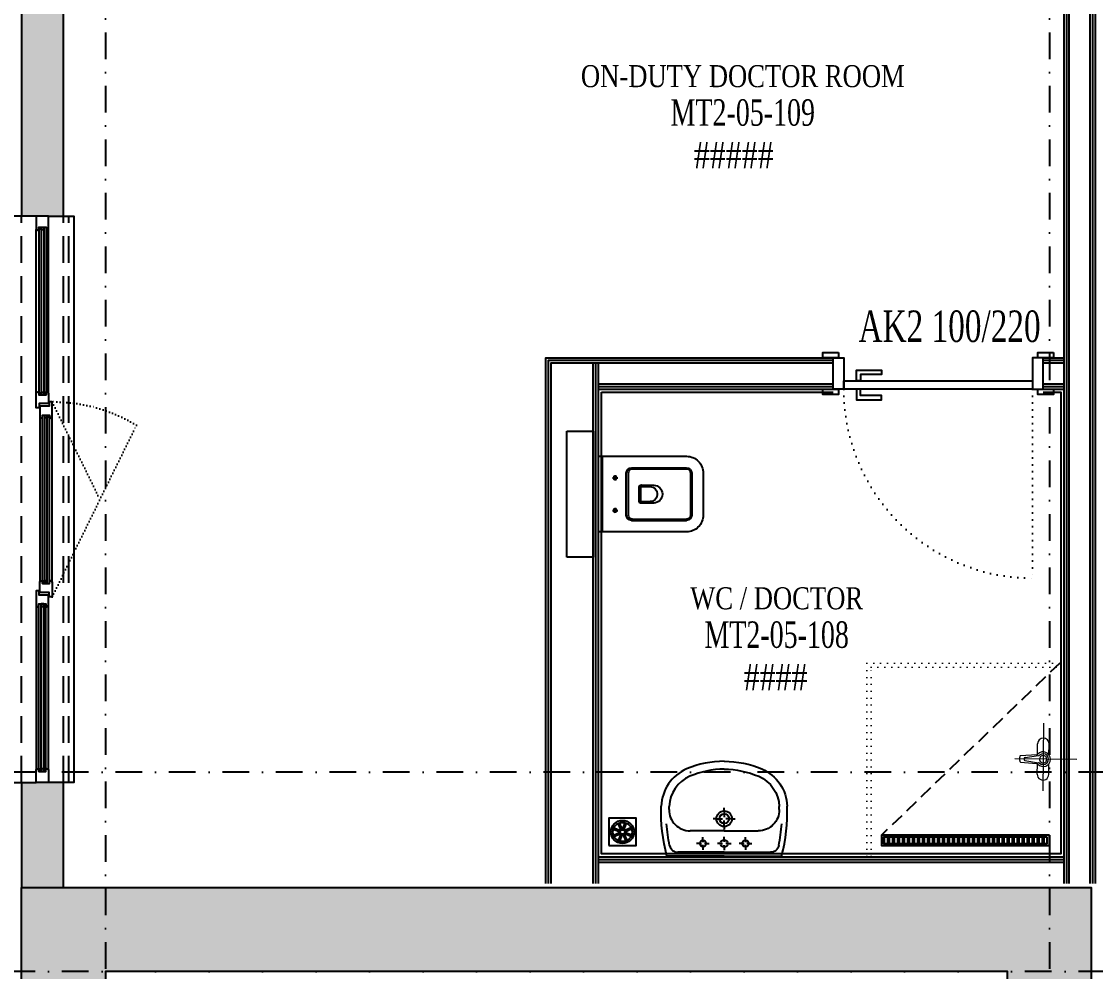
# Model space of a CAD drawing. Header units: inches. Extents: x -772 to 6765, y -813 to 4093.
# Drawn here: x 4210 to 4722, y 2550 to 3003 of the extents above; entities that cross this region are included whole.
import ezdxf
from ezdxf.enums import TextEntityAlignment as Align

# ---------------------------------------------------------------- set-up
doc = ezdxf.new("R2010")
doc.units = ezdxf.units.IN
doc.header["$MEASUREMENT"] = 0
doc.set_wipeout_variables(frame=1)
for name, pattern in [('ACAD_ISO07W100', [3, 0, -3]), ('DASHDOT', [25.4, 12.7, -6.35, 0, -6.35]), ('DOT2', [3.175, 0, -3.175]), ('HIDDEN', [9.525, 6.35, -3.175]), ('HIDDENX2', [19.05, 12.7, -6.35]), ('XR_IZM_MH_PLN_04_FUR$0$DOT2', [3.175, 0, -3.175]), ('XR_IZM_MH_PLN_04_FUR$0$HIDDEN', [9.525, 6.35, -3.175])]:
    doc.linetypes.add(name, pattern=pattern)
for name, color, linetype in [('FHM_BEYAZ ALÇIPAN', 7, 'Continuous'), ('FHM_SERAMİK', 9, 'Continuous'), ('FHM_YEŞİL ALÇIPAN', 3, 'Continuous'), ('H_FAC_Cam', 153, 'Continuous'), ('H_FAC_Pvc', 145, 'Continuous'), ('H_FUR_TefrisVitrifiye', 151, 'Continuous'), ('H_GAP_Denizlik', 81, 'Continuous'), ('H_GAP_Kapi_', 120, 'Continuous'), ('H_GAP_KapiIzdusum', 8, 'DOT2'), ('H_GAP_PozKapi', 9, 'Continuous'), ('H_GAP_WipeoutKapi', 255, 'DOT2'), ('H_GAP_WipeoutPencere', 255, 'DOT2'), ('H_GEN_Greyscale2', 252, 'Continuous'), ('H_GEN_IzGenel', 72, 'HIDDENX2'), ('H_ROM_MahalEng', 61, 'Continuous'), ('H_ROM_MahalNumarasi', 61, 'Continuous'), ('H_STR_Aks', 250, 'DASHDOT'), ('H_STR_Betonarme', 4, 'Continuous'), ('H_STR_BetonarmeIz', 135, 'HIDDENX2'), ('H_STR_BetonarmeTarama', 251, 'Continuous'), ('H_WAL_DuvarBlok', 234, 'Continuous'), ('H_WAL_DuvarTaramasi', 252, 'Continuous')]:
    doc.layers.add(name, color=color, linetype=linetype)
for name, color, linetype, lineweight in [('TG Vitrifiye', 91, 'Continuous', 9), ('XR_IZM_MH_PLN_04_FUR$0$H_FUR_Perde', 253, 'XR_IZM_MH_PLN_04_FUR$0$DOT2', 0), ('XR_IZM_MH_PLN_04_FUR$0$H_FUR_TefrisVitrifiye', 253, 'Continuous', 0)]:
    doc.layers.add(name, color=color, linetype=linetype, lineweight=lineweight)
doc.styles.add('HG', font='times.ttf')
doc.styles.add('HG_POZ', font='times.ttf')
doc.styles.add('XR_IZM_MH_PLN_04_ROM$0$HG', font='times.ttf')

# ---------------------------------------------------------------- blocks, each defined once
blk = doc.blocks.new('XR_IZM_MH_PLN_04_FUR$0$VIT_Klozet')
blk.add_wipeout([(-18, 0), (18, 0), (18, -42), (15.66, -47.66), (10, -50), (-10, -50), (-15.66, -47.66), (-18, -42)]).dxf.layer = 'H_FUR_TefrisVitrifiye'
at = {"layer": 'H_FUR_TefrisVitrifiye'}
for p, q in [((18, -2), (-18, -2)), ((-9, -8), (-6.5, -8)), ((-7.75, -6.75), (-7.75, -9.25)), ((6.5, -8), (9, -8)), ((7.75, -6.75), (7.75, -9.25)), ((10, -13.3), (-10, -13.3)), ((10, -14.3), (-10, -14.3)), ((-12.5, -15.8), (-12.5, -42)), ((-12, -16.3), (-12, -42)), ((12, -16.3), (12, -42)), ((12.5, -15.8), (12.5, -42)), ((-10, -44), (10, -44)), ((-10, -44.5), (10, -44.5))]:
    blk.add_line(p, q, dxfattribs=at)
at = {"layer": 'H_FUR_TefrisVitrifiye', "linetype": 'XR_IZM_MH_PLN_04_FUR$0$HIDDEN', "ltscale": 20}
blk.add_lwpolyline([(30, 2.5), (30, 15), (-30, 15), (-30, 2.5)], close=True, dxfattribs=at)
at = {"layer": 'H_FUR_TefrisVitrifiye'}
for points in [[(18, 0), (-18, 0), (-18, -42, 0.414214), (-10, -50), (10, -50, 0.414214), (18, -42)], [(-0.08, -30.5), (0.08, -30.5, 0.408899), (4.27, -26.38), (4.38, -20.52, 0.419548), (3.38, -19.5), (-3.38, -19.5, 0.419548), (-4.38, -20.52), (-4.27, -26.38, 0.408899)], [(-0.08, -28.1), (0.08, -28.1, 0.408899), (3.58, -24.66), (3.68, -20.51, 0.419548), (3.38, -20.2), (-3.38, -20.2, 0.419548), (-3.68, -20.51), (-3.58, -24.66, 0.408899)]]:
    blk.add_lwpolyline(points, format="xyb", close=True, dxfattribs=at)
for centre in [(-7.75, -8), (7.75, -8)]:
    blk.add_circle(centre, 0.8, dxfattribs=at)
for centre, radius, start, end in [((-10, -15.8), 2.5, 90, 180), ((-10, -16.3), 2, 90, 180), ((10, -15.8), 2.5, 0, 90), ((10, -16.3), 2, 0, 90), ((-10, -42), 2.5, 180, 270), ((-10, -42), 2, 180, 270), ((10, -42), 2.5, 270, 0), ((10, -42), 2, 270, 0)]:
    blk.add_arc(centre, radius, start, end, dxfattribs=at)
blk = doc.blocks.new('fghljşkşll')
at = {"layer": 'H_FUR_TefrisVitrifiye'}
for p, q in [((-3558.16, 11299.26), (-3585.49, 11299.26)), ((-3558.16, 11297.46), (-3580.26, 11297.46)), ((-3568.31, 11294.76), (-3568.31, 11296.26)), ((-3568.31, 11294.76), (-3568.31, 11296.26)), ((-3568.31, 11294.76), (-3568.31, 11293.96)), ((-3568.31, 11294.76), (-3568.31, 11293.96)), ((-3558.16, 11299.26), (-3530.82, 11299.26)), ((-3558.16, 11297.46), (-3536.05, 11297.46)), ((-3558.16, 11295.01), (-3558.16, 11296.51)), ((-3558.16, 11295.01), (-3558.16, 11296.51)), ((-3558.16, 11295.01), (-3558.16, 11294.01)), ((-3558.16, 11295.01), (-3558.16, 11294.01)), ((-3548.01, 11294.76), (-3548.01, 11296.26)), ((-3548.01, 11294.76), (-3548.01, 11296.26)), ((-3548.01, 11294.76), (-3548.01, 11293.96)), ((-3548.01, 11294.76), (-3548.01, 11293.96)), ((-3569.81, 11293.26), (-3571.31, 11293.26)), ((-3569.81, 11293.26), (-3571.31, 11293.26)), ((-3569.81, 11293.26), (-3569.01, 11293.26)), ((-3569.81, 11293.26), (-3569.01, 11293.26)), ((-3568.31, 11291.76), (-3568.31, 11292.56)), ((-3568.31, 11291.76), (-3568.31, 11292.56)), ((-3568.31, 11291.76), (-3568.31, 11290.26)), ((-3568.31, 11291.76), (-3568.31, 11290.26)), ((-3566.81, 11293.26), (-3567.61, 11293.26)), ((-3566.81, 11293.26), (-3565.31, 11293.26)), ((-3559.91, 11293.26), (-3561.41, 11293.26)), ((-3559.91, 11293.26), (-3561.41, 11293.26)), ((-3559.91, 11293.26), (-3558.91, 11293.26)), ((-3559.91, 11293.26), (-3558.91, 11293.26)), ((-3558.16, 11291.51), (-3558.16, 11292.51)), ((-3558.16, 11291.51), (-3558.16, 11292.51)), ((-3558.16, 11291.51), (-3558.16, 11290.01)), ((-3558.16, 11291.51), (-3558.16, 11290.01)), ((-3556.41, 11293.26), (-3557.41, 11293.26)), ((-3556.41, 11293.26), (-3554.91, 11293.26)), ((-3549.51, 11293.26), (-3551.01, 11293.26)), ((-3549.51, 11293.26), (-3551.01, 11293.26)), ((-3549.51, 11293.26), (-3548.71, 11293.26)), ((-3549.51, 11293.26), (-3548.71, 11293.26)), ((-3548.01, 11291.76), (-3548.01, 11292.56)), ((-3548.01, 11291.76), (-3548.01, 11292.56)), ((-3548.01, 11291.76), (-3548.01, 11290.26)), ((-3548.01, 11291.76), (-3548.01, 11290.26)), ((-3546.51, 11293.26), (-3547.31, 11293.26)), ((-3546.51, 11293.26), (-3545.01, 11293.26)), ((-3558.16, 11287.26), (-3574.4, 11287.26)), ((-3558.16, 11287.26), (-3541.91, 11287.26)), ((-3558.16, 11285.16), (-3558.16, 11286.66)), ((-3558.16, 11285.16), (-3558.16, 11286.66)), ((-3558.16, 11285.16), (-3558.16, 11282.28)), ((-3558.16, 11285.16), (-3558.16, 11282.28)), ((-3561.86, 11281.46), (-3563.36, 11281.46)), ((-3561.86, 11281.46), (-3563.36, 11281.46)), ((-3561.86, 11281.46), (-3558.98, 11281.46)), ((-3561.86, 11281.46), (-3558.98, 11281.46)), ((-3558.16, 11277.76), (-3558.16, 11280.64)), ((-3558.16, 11277.76), (-3558.16, 11280.64)), ((-3554.46, 11281.46), (-3557.34, 11281.46)), ((-3554.46, 11281.46), (-3552.96, 11281.46)), ((-3558.16, 11277.76), (-3558.16, 11276.26)), ((-3558.16, 11277.76), (-3558.16, 11276.26))]:
    blk.add_line(p, q, dxfattribs=at)
for centre, radius in [((-3568.31, 11293.26), 1.5), ((-3558.16, 11293.26), 1.75), ((-3548.01, 11293.26), 1.5), ((-3558.16, 11281.46), 3.7), ((-3558.16, 11281.46), 2.3)]:
    blk.add_circle(centre, radius, dxfattribs=at)
for centre, radius, start, end in [((-3505.96, 11278.3), 82.25, 165.2338, 182.0048), ((-3536.05, 11293.46), 4, 11.5341, 90), ((-3505.96, 11278.3), 79.83, 168.4659, 175.9972), ((-3541.91, 11277.26), 10, 359.1317, 90), ((-3505.96, 11278.3), 78.45, 180.8683, 182.0048), ((-3548.14, 11276.12), 16.2, 293.3259, 357.9952), ((-3548.14, 11276.12), 20, 293.3259, 357.9952), ((-3558.12, 11299.26), 41.4, 269.9516, 293.3259), ((-3558.12, 11299.26), 45.2, 269.9556, 293.3259)]:
    blk.add_arc(centre, radius, start, end, dxfattribs=at)
at = {"layer": 'H_FUR_TefrisVitrifiye', "extrusion": (0, 0, -1)}
for centre, radius, start, end in [((3580.26, 11293.46), 4, 11.5341, 90), ((3610.35, 11278.3), 82.25, 165.2338, 182.0048), ((3610.35, 11278.3), 79.83, 168.4659, 175.9972), ((3574.4, 11277.26), 10, 359.1317, 90), ((3568.17, 11276.12), 20, 293.3259, 357.9952), ((3568.17, 11276.12), 16.2, 293.3259, 357.9952), ((3610.35, 11278.3), 78.45, 180.8683, 182.0048), ((3558.19, 11299.26), 41.4, 269.9516, 293.3259), ((3558.19, 11299.26), 45.2, 269.9556, 293.3259)]:
    blk.add_arc(centre, radius, start, end, dxfattribs=at)
blk = doc.blocks.new('PvcPencere_335x200')
at = {"ltscale": 30}
blk.add_wipeout([(0, 23.58), (270, 23.58), (270, -15.31), (0, -15.31)], dxfattribs=at).dxf.layer = 'H_GAP_WipeoutPencere'
at = {"layer": 'H_FAC_Cam'}
for p, q in [((5.32, 1.69), (85.15, 1.69)), ((5.32, 1.69), (5.32, 0.59)), ((5.32, 0.59), (85.15, 0.59)), ((94.85, 0.01), (175.15, 0.01)), ((94.85, 0.01), (94.85, -1.09)), ((175.15, 0.01), (175.15, -1.09)), ((264.68, 1.68), (184.85, 1.68)), ((264.68, 0.58), (184.85, 0.58)), ((264.68, 1.68), (264.68, 0.58)), ((5.32, -0.58), (85.15, -0.58)), ((5.32, -0.58), (5.32, -1.68)), ((5.32, -1.68), (85.15, -1.68)), ((94.85, -1.09), (175.15, -1.09)), ((94.85, -2.25), (175.15, -2.26)), ((94.85, -2.25), (94.85, -3.35)), ((94.85, -3.35), (175.15, -3.36)), ((175.15, -2.26), (175.15, -3.36)), ((264.68, -0.59), (184.85, -0.59)), ((264.68, -1.69), (184.85, -1.69)), ((264.68, -0.59), (264.68, -1.69))]:
    blk.add_line(p, q, dxfattribs=at)
at = {"layer": 'H_FAC_Pvc'}
for points in [[(0, 2.94), (6.34, 2.94), (6.88, 1.69), (5.32, 1.69), (5.32, -1.68), (6.88, -1.68), (6.34, -2.94), (0, -2.94)], [(5.32, -0.58), (6.59, -0.58), (6.59, 0.59), (5.32, 0.59)], [(84.13, 2.94), (83.59, 1.69), (85.15, 1.69), (85.15, -1.68), (83.59, -1.68), (84.36, -2.94), (89.39, -2.94), (89.39, -2.53), (89.39, 1.57), (91.35, 1.57), (91.35, 2.94)], [(83.88, -0.58), (85.15, -0.58), (85.15, 0.59), (83.88, 0.59)], [(90.61, 1.26), (95.87, 1.26), (96.41, 0.01), (94.85, 0.01), (94.85, -3.35), (96.41, -3.35), (95.64, -4.61), (88.58, -4.61), (88.58, -3.24), (90.61, -3.24)], [(179.39, 1.26), (174.13, 1.26), (173.59, 0.01), (175.15, 0.01), (175.15, -3.36), (173.59, -3.36), (174.36, -4.61), (181.42, -4.61), (181.42, -3.25), (179.39, -3.25)], [(185.87, 2.93), (186.41, 1.68), (184.85, 1.68), (184.85, -1.69), (186.41, -1.69), (185.64, -2.94), (180.61, -2.94), (180.61, -2.54), (180.61, 1.56), (178.65, 1.56), (178.65, 2.93)], [(186.12, -0.59), (184.85, -0.59), (184.85, 0.58), (186.12, 0.58)], [(270, 2.93), (263.66, 2.93), (263.12, 1.68), (264.68, 1.68), (264.68, -1.69), (263.12, -1.69), (263.66, -2.94), (270, -2.94)], [(264.68, -0.59), (263.41, -0.59), (263.41, 0.58), (264.68, 0.58)], [(94.85, -2.25), (96.12, -2.25), (96.12, -1.08), (94.85, -1.09)], [(175.15, -2.26), (173.88, -2.26), (173.88, -1.09), (175.15, -1.09)]]:
    blk.add_lwpolyline(points, close=True, dxfattribs=at)
at = {"layer": 'H_GAP_Denizlik'}
for points in [[(270, 2.93), (270, 23.58), (0, 23.58), (0, 2.94)], [(270, -2.94), (270, -15.01), (0, -15), (0, -2.94)]]:
    blk.add_lwpolyline(points, dxfattribs=at)
at = {"layer": 'H_GEN_Greyscale2'}
for p, q in [((84.13, 2.94), (6.34, 2.94)), ((174.13, 1.26), (95.87, 1.26)), ((185.87, 2.93), (263.66, 2.93)), ((6.34, -2.94), (84.36, -2.94)), ((95.64, -4.61), (174.36, -4.61)), ((185.64, -2.94), (263.66, -2.94))]:
    blk.add_line(p, q, dxfattribs=at)
at = {"layer": 'H_GEN_Greyscale2', "linetype": 'ACAD_ISO07W100', "ltscale": 0.5}
for p, q in [((88.58, -4.61), (170.33, -44.76)), ((181.42, -4.61), (135, -27.41))]:
    blk.add_line(p, q, dxfattribs=at)
blk.add_arc((105.66, -5.31), 75.76, 328.575, 0.524, dxfattribs=at)
at = {"layer": 'H_GEN_IzGenel'}
blk.add_line((0, -12.5), (270, -12.51), dxfattribs=at)
at = {"layer": 'H_STR_BetonarmeIz'}
for p, q in [((0, 10), (270, 9.99)), ((0, -10), (270, -10.01))]:
    blk.add_line(p, q, dxfattribs=at)
blk = doc.blocks.new('Suzgec_80cm')
h = blk.add_hatch()
h.set_pattern_fill('ANSI32', color=0, scale=0.25, angle=405)
h.set_pattern_definition([(90, (-51000.6553, -14546.3679), (-2.38125, 3e-15), []), (90, (-50999.8615, -14545.5741), (-2.38125, 3e-15), [])])
h.paths.add_polyline_path([(39, 4), (-39, 4), (-39, 1), (39, 1)])
at = {"color": 0}
for points in [[(40, 5), (-40, 5), (-40, 0), (40, 0)], [(39, 4), (-39, 4), (-39, 1), (39, 1)]]:
    blk.add_lwpolyline(points, close=True, dxfattribs=at)
blk = doc.blocks.new('VIT_Suzgec')
at = {"color": 0}
for p, q in [((-4.39, 1.34), (-1.08, 0.07)), ((-4.16, 1.95), (-0.85, 0.68)), ((-2.15, 4.05), (-0.72, 0.81)), ((-1.56, 4.32), (-0.12, 1.08)), ((0.07, 1.08), (1.34, 4.39)), ((0.68, 0.85), (1.95, 4.16)), ((0.81, 0.72), (4.05, 2.15)), ((1.08, 0.12), (4.32, 1.56)), ((-4.32, -1.56), (-1.08, -0.12)), ((-4.05, -2.15), (-0.81, -0.72)), ((-1.95, -4.16), (-0.68, -0.85)), ((-1.34, -4.39), (-0.07, -1.08)), ((0.12, -1.08), (1.56, -4.32)), ((0.72, -0.81), (2.15, -4.05)), ((0.85, -0.68), (4.16, -1.95)), ((1.08, -0.07), (4.39, -1.34))]:
    blk.add_line(p, q, dxfattribs=at)
blk.add_lwpolyline([(-6.5, -6.5), (6.5, -6.5), (6.5, 6.5), (-6.5, 6.5)], close=True, dxfattribs=at)
for radius in [5.5, 4.58, 1.08]:
    blk.add_circle((0, 0), radius, dxfattribs=at)
blk = doc.blocks.new('*U35')
at = {"layer": 'H_GAP_PozKapi', "style": 'HG_POZ'}
blk.add_attdef('K-O', text='', height=15, dxfattribs=at).set_placement((45, 15), align=Align.MIDDLE_CENTER)
at = {"layer": 'H_GAP_PozKapi', "style": 'HG_POZ', "width": 0.7}
blk.add_attdef('KAPIPOZ', text='', height=15, dxfattribs=at).set_placement((45, -30), align=Align.MIDDLE)
at = {"ltscale": 20}
blk.add_wipeout([(0, 3.5), (100, 3.5), (100, -18.5), (0, -18.5)], dxfattribs=at).dxf.layer = 'H_GAP_WipeoutKapi'
for points in [[(-5, 0), (-5, 2.5), (2.5, 2.5), (2.5, 0)], [(0, -15), (5, -15), (5, 0), (0, 0)], [(5, 0), (95, 0), (95, -4), (5, -4)], [(89, 0), (89, 5), (77, 5), (77, 3), (87, 3), (87, 0)], [(100, -15), (95, -15), (95, 0), (100, 0)], [(97.5, 0), (97.5, 2.5), (105, 2.5), (105, 0)], [(89, -4), (89, -9), (77, -9), (77, -7), (87, -7), (87, -4)], [(-5, -17.5), (-5, -15), (2.5, -15), (2.5, -17.5)], [(97.5, -17.5), (97.5, -15), (105, -15), (105, -17.5)]]:
    blk.add_lwpolyline(points, close=True)
at = {"layer": 'H_GAP_KapiIzdusum', "linetype": 'DOT2'}
blk.add_line((5, 0), (5, 90), dxfattribs=at)
blk.add_arc((5, 0), 90, 0, 90, dxfattribs=at)
blk = doc.blocks.new('Not_Mahal')
at = {"color": 0, "style": 'XR_IZM_MH_PLN_04_ROM$0$HG', "width": 0.7}
blk.add_attdef('NO', text='', height=18, dxfattribs=at).set_placement((0, 22.5), align=Align.MIDDLE_CENTER)
blk = doc.blocks.new('duş bataryasııı')
at = {"layer": 'TG Vitrifiye'}
for p, q in [((3184.84, 1882.43), (3179.75, 1882.43)), ((3194.25, 1882.43), (3189.17, 1882.43)), ((3184.75, 1876.93), (3179.75, 1876.93)), ((3185.45, 1868.84), (3184.84, 1876.6)), ((3186.33, 1871.02), (3185.29, 1877.51)), ((3187.69, 1871.02), (3188.73, 1877.53)), ((3188.55, 1868.84), (3189.17, 1876.6)), ((3194.25, 1876.93), (3189.25, 1876.93)), ((3187.17, 1870.55), (3186.86, 1870.55))]:
    blk.add_line(p, q, dxfattribs=at)
for points in [[(3187, 1895.76), (3187, 1866.09)], [(3169.92, 1879.66), (3202.09, 1879.66)]]:
    blk.add_lwpolyline(points, dxfattribs=at)
for centre, radius, start, end in [((3179.75, 1879.68), 2.75, 90, 270), ((3187, 1879.68), 3.5, 313.511, 226.489), ((3187, 1879.68), 2.59, 318.0007, 222.4931), ((3187, 1879.68), 1.75, 90, 270), ((3187, 1879.68), 1.75, 270, 90), ((3194.25, 1879.68), 2.75, 270, 90), ((3184.04, 1876.56), 0.8, 3.4182, 46.489), ((3184.5, 1877.39), 0.8, 9.0803, 42.4931), ((3189.52, 1877.41), 0.8, 138.0007, 170.9428), ((3189.96, 1876.56), 0.8, 133.511, 176.5818), ((3186.86, 1871.08), 0.532, 186.2319, 270), ((3187.17, 1871.08), 0.532, 270, 353.7681)]:
    blk.add_arc(centre, radius, start, end, dxfattribs=at)
at = {"layer": 'TG Vitrifiye', "extrusion": (0, 0, -1)}
blk.add_ellipse((3187, 1868.84), major_axis=(-1.55, 0), ratio=0.153113, start_param=3.141593, end_param=6.283185, dxfattribs=at)

msp = doc.modelspace()

# ---------------------------------------------------------------- hatches: boundary and pattern name
at = {"layer": 'H_STR_BetonarmeTarama'}
h = msp.add_hatch(color=256, dxfattribs=at)
h.dxf.hatch_style = 1
h.paths.add_polyline_path([(4720, 1605), (4680, 1605), (4680, 2550), (4250, 2550), (4250, 1605), (4210, 1605), (4210, 2590), (4720, 2590)])
at = {"layer": 'H_WAL_DuvarTaramasi'}
msp.add_hatch(color=253, dxfattribs=at).paths.add_polyline_path([(4210, 2590), (4230, 2590), (4230, 3360), (4210, 3360)])

# ---------------------------------------------------------------- linework, layer by layer
at = {"layer": 'FHM_BEYAZ ALÇIPAN'}
for p, q in [((4707, 2857.5), (4707, 3157.5)), ((4708.25, 2857.5), (4708.25, 3157.5)), ((4709.5, 2857.5), (4709.5, 3157.5))]:
    msp.add_line(p, q, dxfattribs=at)
at = {"layer": 'FHM_YEŞİL ALÇIPAN'}
for p, q in [((4707, 2592), (4707, 2857.5)), ((4708.25, 2592), (4708.25, 2857.5)), ((4709.5, 2592), (4709.5, 2857.5)), ((4485, 2830), (4707, 2830)), ((4485, 2828.75), (4707, 2828.75)), ((4485, 2827.5), (4707, 2827.5)), ((4707, 2604.5), (4485, 2604.5)), ((4707, 2603.25), (4485, 2603.25)), ((4707, 2602), (4485, 2602))]:
    msp.add_line(p, q, dxfattribs=at)
at = {"layer": 'H_FUR_TefrisVitrifiye', "linetype": 'HIDDEN'}
msp.add_line((4705, 2697), (4620, 2615), dxfattribs=at)
at = {"layer": 'H_STR_Aks'}
msp.add_line((6664.509, 2550), (-659.052, 2550), dxfattribs=at)
at = {"layer": 'H_STR_Betonarme'}
msp.add_lwpolyline([(4720, 1605), (4680, 1605), (4680, 2550), (4250, 2550), (4250, 1605), (4210, 1605), (4210, 2590), (4720, 2590)], close=True, dxfattribs=at)
at = {"layer": 'H_WAL_DuvarBlok'}
msp.add_lwpolyline([(4210, 2590), (4230, 2590), (4230, 3360), (4210, 3360)], close=True, dxfattribs=at)
at = {"layer": 'XR_IZM_MH_PLN_04_FUR$0$H_FUR_Perde'}
for points in [[(4613, 2605), (4613, 2697), (4705, 2697)], [(4615, 2605), (4615, 2695), (4705, 2695)]]:
    msp.add_lwpolyline(points, dxfattribs=at)

# ---------------------------------------------------------------- block references
at = {"rotation": 269.3219970054868}
msp.add_blockref('duş bataryasııı', (2855.21, 5860.213), dxfattribs=at)
at = {"layer": 'H_FUR_TefrisVitrifiye', "rotation": 180}
msp.add_blockref('fghljşkşll', (986.842, 13904.258), dxfattribs=at)
at = {"layer": 'H_FUR_TefrisVitrifiye'}
for name, p in [('VIT_Suzgec', (4496.5, 2616.5)), ('Suzgec_80cm', (4660, 2610))]:
    msp.add_blockref(name, p, dxfattribs=at)
at = {"layer": 'H_ROM_MahalNumarasi'}
ref = msp.add_blockref('Not_Mahal', (4553.863, 2959.349), dxfattribs=dict(at, xscale=0.7, yscale=0.7))
ref.add_attrib('ROOMNAME', 'ON-DUTY DOCTOR ROOM', dxfattribs={"layer": 'H_ROM_MahalEng', "height": 10.5, "style": 'HG', "width": 0.8}).set_placement((4553.863, 2976.674), align=Align.MIDDLE_CENTER)
ref.add_attrib('NO', 'MT2-05-109', dxfattribs={"layer": '0', "color": 0, "height": 12.6, "style": 'HG', "width": 0.7}).set_placement((4553.863, 2959.349), align=Align.MIDDLE_CENTER)
ref.add_attrib('ALAN', '#####', dxfattribs={"layer": '0', "color": 0, "height": 12.6, "style": 'HG', "width": 0.8}).set_placement((4568.563, 2939.049), align=Align.MIDDLE_RIGHT)
ref = msp.add_blockref('Not_Mahal', (4570, 2710.533), dxfattribs=dict(at, xscale=0.7, yscale=0.7))
ref.add_attrib('ROOMNAME', 'WC / DOCTOR', dxfattribs={"layer": 'H_ROM_MahalEng', "height": 10.5, "style": 'HG', "width": 0.8}).set_placement((4570, 2727.858), align=Align.MIDDLE_CENTER)
ref.add_attrib('NO', 'MT2-05-108', dxfattribs={"layer": '0', "color": 0, "height": 12.6, "style": 'HG', "width": 0.7}).set_placement((4570, 2710.533), align=Align.MIDDLE_CENTER)
ref.add_attrib('ALAN', '####', dxfattribs={"layer": '0', "color": 0, "height": 12.6, "style": 'HG', "width": 0.8}).set_placement((4584.7, 2690.233), align=Align.MIDDLE_RIGHT)
at = {"layer": 'XR_IZM_MH_PLN_04_FUR$0$H_FUR_TefrisVitrifiye', "xscale": -1, "rotation": 90}
msp.add_blockref('XR_IZM_MH_PLN_04_FUR$0$VIT_Klozet', (4485, 2777.5), dxfattribs=at)

# ---------------------------------------------------------------- next in the draw order: linework, layer by layer
at = {"layer": 'FHM_BEYAZ ALÇIPAN'}
for points in [[(4460, 2592), (4460, 2842.5), (4707, 2842.5)], [(4461.25, 2592), (4461.25, 2841.25), (4707, 2841.25)], [(4462.5, 2592), (4462.5, 2840), (4707, 2840)]]:
    msp.add_lwpolyline(points, dxfattribs=at)
at = {"layer": 'FHM_SERAMİK'}
msp.add_lwpolyline([(4486.5, 2826), (4705.5, 2826), (4705.5, 2606), (4486.5, 2606)], close=True, dxfattribs=at)
at = {"layer": 'FHM_YEŞİL ALÇIPAN'}
for p, q in [((4482.5, 2592), (4482.5, 2840)), ((4483.75, 2592), (4483.75, 2840)), ((4485, 2592), (4485, 2840))]:
    msp.add_line(p, q, dxfattribs=at)

# ---------------------------------------------------------------- next in the draw order: block references
at = {"layer": 'H_FAC_Cam', "lineweight": 100, "extrusion": (0, 0, -1), "xscale": -1, "zscale": -1, "rotation": 270}
msp.add_blockref('PvcPencere_335x200', (-4220, 2640), dxfattribs=at)

# ---------------------------------------------------------------- next in the draw order: linework, layer by layer
at = {"layer": 'FHM_BEYAZ ALÇIPAN'}
for points in [[(4722, 2592), (4722, 3160), (4232, 3160)], [(4720.75, 2592), (4720.75, 3158.75), (4232, 3158.75)], [(4719.5, 2592), (4719.5, 3157.5), (4232, 3157.5)]]:
    msp.add_lwpolyline(points, dxfattribs=at)
at = {"layer": 'H_STR_Aks'}
for p, q in [((4250, 4043.005), (4250, -712.77)), ((6664.509, 2645), (-659.052, 2645))]:
    msp.add_line(p, q, dxfattribs=at)

# ---------------------------------------------------------------- next in the draw order: block references
at = {"layer": 'H_GAP_Kapi_'}
ref = msp.add_blockref('*U35', (4697, 2827.5), dxfattribs=dict(at, rotation=180))
ref.add_attrib('KAPIPOZ', 'AK2 100/220', dxfattribs={"layer": 'H_GAP_PozKapi', "height": 15, "rotation": 360, "style": 'HG_POZ', "width": 0.7}).set_placement((4652.432, 2857.5), align=Align.MIDDLE)

# ---------------------------------------------------------------- next in the draw order: linework, layer by layer
at = {"layer": 'H_STR_Aks'}
msp.add_line((4700, 4043.005), (4700, -712.77), dxfattribs=at)

doc.saveas('drawing.dxf')
